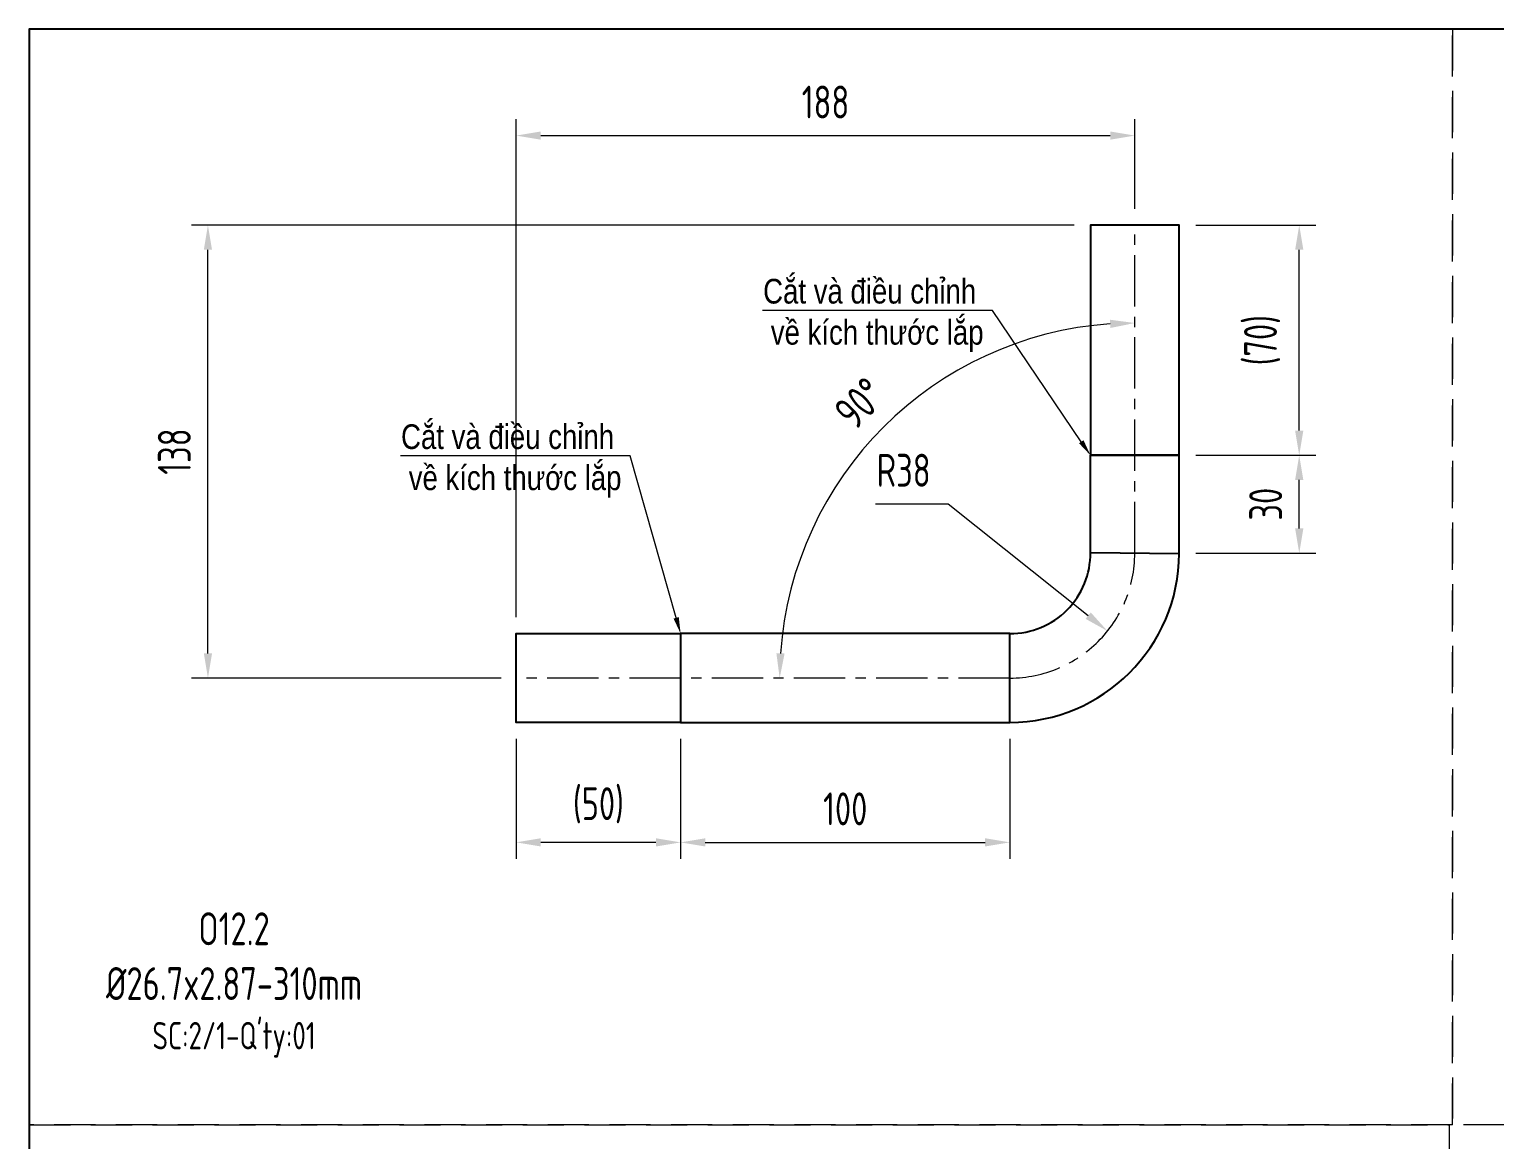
# Model space of a CAD drawing. Header units: millimetres. Extents: x -46397 to 283259, y -8690 to 23983.
# Drawn here: x 182186 to 183077, y -845 to -170 of the extents above; entities that cross this region are included whole.
import ezdxf
from ezdxf import colors
from ezdxf.entities.mleader import LeaderData, LeaderLine
from ezdxf.math import Vec2, Vec3

# ---------------------------------------------------------------- set-up
doc = ezdxf.new("R2010")
doc.units = ezdxf.units.MM
doc.linetypes.add('CENTER', pattern=[2, 1.25, -0.25, 0.25, -0.25])
doc.linetypes.add('HIDDEN', pattern=[0.375, 0.25, -0.125])
doc.layers.get('Defpoints').update_dxf_attribs({"lineweight": 0})
for name, color, linetype, lineweight in [('CHUAN DUONG TAM', 1, 'CENTER', 0), ('Dtext', 255, 'Continuous', 20), ('mDƯỜNG CƠ BẢN', 255, 'Continuous', 25), ('mDƯỜNG KHUẤT', 251, 'HIDDEN', 5), ('ĐƯỜNG ĐẬM', 255, 'Continuous', 25)]:
    doc.layers.add(name, color=color, linetype=linetype, lineweight=lineweight)
doc.layers.add('DIM', color=8, linetype='Continuous')
doc.styles.add('Chu va so', font='arial.ttf')
doc.styles.add('GHI CHÚ 1', font='isocp_IV25.ttf', dxfattribs={"width": 0.8})
doc.styles.get("Standard").update_dxf_attribs({"font": 'isocp.shx', "width": 0.8})
doc.styles.add('TCVN', font='arial.ttf')
doc.dimstyles.new('1-30SCALE', dxfattribs={"dimtxt": 75, "dimasz": 75, "dimexe": 37.5, "dimexo": 30, "dimgap": 30, "dimtad": 1, "dimtoh": 1, "dimdec": 0, "dimdsep": 46, "dimtxsty": 'GHI CHÚ 1', "dimcen": 0.09, "dimclrd": 256, "dimclre": 256, "dimclrt": 2, "dimadec": 0, "dimazin": 0, "dimtfac": 1, "dimtdec": 0, "dimtofl": 0, "dimtmove": 0, "dimatfit": 3, "dimfxl": 1, "dimlwd": 0, "dimlwe": 0, "dimarcsym": 0})
doc.dimstyles.new('1-30SCALE$2', dxfattribs={"dimtxt": 75, "dimasz": 75, "dimexe": 37.5, "dimexo": 30, "dimgap": 30, "dimtad": 1, "dimtoh": 1, "dimdec": 0, "dimdsep": 46, "dimtxsty": 'GHI CHÚ 1', "dimcen": 0.09, "dimclrd": 256, "dimclre": 256, "dimclrt": 2, "dimadec": 0, "dimazin": 0, "dimtfac": 1, "dimtdec": 0, "dimtofl": 0, "dimtmove": 0, "dimatfit": 3, "dimfxl": 1, "dimlwd": 0, "dimlwe": 0, "dimarcsym": 0})
doc.dimstyles.new('1-30SCALE$4', dxfattribs={"dimtxt": 75, "dimasz": 75, "dimexe": 37.5, "dimexo": 30, "dimgap": 30, "dimtad": 1, "dimtoh": 1, "dimdec": 0, "dimdsep": 46, "dimtxsty": 'GHI CHÚ 1', "dimcen": 0.09, "dimclrd": 256, "dimclre": 256, "dimclrt": 2, "dimadec": 0, "dimazin": 0, "dimtfac": 1, "dimtdec": 0, "dimtofl": 0, "dimtmove": 0, "dimatfit": 3, "dimfxl": 1, "dimlwd": 0, "dimlwe": 0, "dimarcsym": 0})

# ---------------------------------------------------------------- blocks, each defined once
blk = doc.blocks.new('*D910')
at = {"layer": 'Defpoints', "color": 0, "transparency": 16777216}
for p in [(182482.08, -591.71), (182582.08, -591.71), (182482.08, -664.66)]:
    blk.add_point(p, dxfattribs=at)
at = {"layer": 'DIM', "linetype": 'Continuous', "lineweight": 0, "transparency": 16777216}
for p, q in [((182482.08, -601.71), (182482.08, -674.66)), ((182582.08, -601.71), (182582.08, -674.66)), ((182567.08, -664.66), (182497.08, -664.66))]:
    blk.add_line(p, q, dxfattribs=at)
at = {"layer": 'DIM', "transparency": 16777216}
for points in [[(182497.08, -662.16), (182497.08, -667.16), (182482.08, -664.66)], [(182567.08, -662.16), (182567.08, -667.16), (182582.08, -664.66)]]:
    blk.add_solid(points, dxfattribs=at)
at = {"layer": 'DIM', "color": 2, "transparency": 16777216, "insert": (182532.08, -642.1), "char_height": 20, "attachment_point": 5, "style": 'GHI CHÚ 1'}
blk.add_mtext('(50)', dxfattribs=at)
blk = doc.blocks.new('*D911')
at = {"layer": 'Defpoints', "color": 0, "transparency": 16777216}
for p in [(182582.08, -591.71), (182782.21, -591.7), (182782.21, -664.66)]:
    blk.add_point(p, dxfattribs=at)
at = {"layer": 'DIM', "linetype": 'Continuous', "lineweight": 0, "transparency": 16777216}
for p, q in [((182582.08, -601.71), (182582.08, -674.66)), ((182782.21, -601.7), (182782.21, -674.66)), ((182597.08, -664.66), (182767.21, -664.66))]:
    blk.add_line(p, q, dxfattribs=at)
at = {"layer": 'DIM', "transparency": 16777216}
for points in [[(182597.08, -662.16), (182597.08, -667.16), (182582.08, -664.66)], [(182767.21, -662.16), (182767.21, -667.16), (182782.21, -664.66)]]:
    blk.add_solid(points, dxfattribs=at)
at = {"layer": 'DIM', "color": 2, "transparency": 16777216, "insert": (182682.15, -644.27), "char_height": 20, "attachment_point": 5, "style": 'GHI CHÚ 1'}
blk.add_mtext('100', dxfattribs=at)
blk = doc.blocks.new('*D913')
at = {"layer": 'Defpoints', "color": 0, "transparency": 16777216}
for p in [(182885.24, -429.24), (182958.17, -429.24), (182885.22, -488.71)]:
    blk.add_point(p, dxfattribs=at)
at = {"layer": 'DIM', "linetype": 'Continuous', "lineweight": 0, "transparency": 16777216}
for p, q in [((182895.24, -429.24), (182968.17, -429.24)), ((182958.17, -473.71), (182958.17, -444.24)), ((182895.22, -488.71), (182968.17, -488.71))]:
    blk.add_line(p, q, dxfattribs=at)
at = {"layer": 'DIM', "transparency": 16777216}
for points in [[(182955.67, -444.24), (182960.67, -444.24), (182958.17, -429.24)], [(182955.67, -473.71), (182960.67, -473.71), (182958.17, -488.71)]]:
    blk.add_solid(points, dxfattribs=at)
at = {"layer": 'DIM', "color": 2, "transparency": 16777216, "insert": (182937.78, -458.97), "char_height": 20, "attachment_point": 5, "rotation": 90, "style": 'GHI CHÚ 1'}
blk.add_mtext('30', dxfattribs=at)
blk = doc.blocks.new('*D914')
at = {"layer": 'Defpoints', "color": 0, "transparency": 16777216}
for p in [(182885.24, -289.24), (182958.17, -289.24), (182885.24, -429.24)]:
    blk.add_point(p, dxfattribs=at)
at = {"layer": 'DIM', "linetype": 'Continuous', "lineweight": 0, "transparency": 16777216}
for p, q in [((182895.24, -289.24), (182968.17, -289.24)), ((182958.17, -414.24), (182958.17, -304.24)), ((182895.24, -429.24), (182968.17, -429.24))]:
    blk.add_line(p, q, dxfattribs=at)
at = {"layer": 'DIM', "transparency": 16777216}
for points in [[(182955.67, -304.24), (182960.67, -304.24), (182958.17, -289.24)], [(182955.67, -414.24), (182960.67, -414.24), (182958.17, -429.24)]]:
    blk.add_solid(points, dxfattribs=at)
at = {"layer": 'DIM', "color": 2, "transparency": 16777216, "insert": (182935.61, -359.24), "char_height": 20, "attachment_point": 5, "rotation": 90, "style": 'GHI CHÚ 1'}
blk.add_mtext('(70)', dxfattribs=at)
blk = doc.blocks.new('*D905')
at = {"layer": 'Defpoints', "color": 0, "transparency": 16777216}
for p in [(182782.21, -488.71), (182841.6, -536.13)]:
    blk.add_point(p, dxfattribs=at)
at = {"layer": 'DIM', "linetype": 'Continuous', "lineweight": 0, "transparency": 16777216}
for p, q in [((182700.59, -458.75), (182744.7, -458.75)), ((182744.7, -458.75), (182829.88, -526.77))]:
    blk.add_line(p, q, dxfattribs=at)
at = {"layer": 'DIM', "transparency": 16777216}
blk.add_solid([(182831.44, -524.82), (182828.32, -528.73), (182841.6, -536.13)], dxfattribs=at)
at = {"layer": 'DIM', "color": 2, "transparency": 16777216, "insert": (182717.65, -438.35), "char_height": 20, "attachment_point": 5, "style": 'GHI CHÚ 1'}
blk.add_mtext('R38', dxfattribs=at)
blk = doc.blocks.new('*D915')
at = {"layer": 'Defpoints', "color": 0, "transparency": 16777216}
for p in [(182858.24, -234.78), (182858.24, -289.24), (182482.08, -537.7)]:
    blk.add_point(p, dxfattribs=at)
at = {"layer": 'DIM', "linetype": 'Continuous', "lineweight": 0, "transparency": 16777216}
for p, q in [((182482.08, -527.7), (182482.08, -224.78)), ((182858.24, -279.24), (182858.24, -224.78)), ((182497.08, -234.78), (182843.24, -234.78))]:
    blk.add_line(p, q, dxfattribs=at)
at = {"layer": 'DIM', "transparency": 16777216}
for points in [[(182497.08, -232.28), (182497.08, -237.28), (182482.08, -234.78)], [(182843.24, -232.28), (182843.24, -237.28), (182858.24, -234.78)]]:
    blk.add_solid(points, dxfattribs=at)
at = {"layer": 'DIM', "color": 2, "transparency": 16777216, "insert": (182670.16, -214.39), "char_height": 20, "attachment_point": 5, "style": 'GHI CHÚ 1'}
blk.add_mtext('188', dxfattribs=at)
blk = doc.blocks.new('*D916')
at = {"layer": 'Defpoints', "color": 0, "transparency": 16777216}
for p in [(182294.69, -289.24), (182831.24, -289.24), (182483.02, -564.7)]:
    blk.add_point(p, dxfattribs=at)
at = {"layer": 'DIM', "linetype": 'Continuous', "lineweight": 0, "transparency": 16777216}
for p, q in [((182821.24, -289.24), (182284.69, -289.24)), ((182294.69, -549.7), (182294.69, -304.24)), ((182473.02, -564.7), (182284.69, -564.7))]:
    blk.add_line(p, q, dxfattribs=at)
at = {"layer": 'DIM', "transparency": 16777216}
for points in [[(182292.19, -304.24), (182297.19, -304.24), (182294.69, -289.24)], [(182292.19, -549.7), (182297.19, -549.7), (182294.69, -564.7)]]:
    blk.add_solid(points, dxfattribs=at)
at = {"layer": 'DIM', "color": 2, "transparency": 16777216, "insert": (182274.29, -426.97), "char_height": 20, "attachment_point": 5, "rotation": 90, "style": 'GHI CHÚ 1'}
blk.add_mtext('138', dxfattribs=at)
blk = doc.blocks.new('*D1582')
at = {"layer": 'Defpoints', "color": 0, "transparency": 16777216}
for p in [(182858.24, -289.24, 0), (182750.26, -377.7), (182858.21, -488.71, 0), (182482.08, -564.7, 0), (182782.21, -564.71, 0)]:
    blk.add_point(p, dxfattribs=at)
at = {"layer": 'DIM', "linetype": 'Continuous', "lineweight": 0, "transparency": 16777216}
blk.add_arc((182858.2, -564.71), 215.93, 93.97386, 176.01859, dxfattribs=at)
at = {"layer": 'DIM', "transparency": 16777216}
for points in [[(182843.15, -346.8), (182843.32, -351.8), (182858.23, -348.78)], [(182645.3, -549.8), (182640.3, -549.63), (182642.28, -564.71)]]:
    blk.add_solid(points, dxfattribs=at)
at = {"layer": 'DIM', "color": 2, "transparency": 16777216, "insert": (182691.09, -397.57), "char_height": 20, "attachment_point": 5, "rotation": 44.99623, "style": 'GHI CHÚ 1'}
blk.add_mtext('90°', dxfattribs=at)
blk = doc.blocks.new('*U1826')
at = {"lineweight": 25}
for points in [[(0, 0), (2725.31, 0), (2725.31, 1785.22), (0, 1785.22)], [(0, 0), (2060.6, 0), (2060.6, 1785.22), (0, 1785.22)]]:
    blk.add_lwpolyline(points, close=True, dxfattribs=at)
at = {"layer": 'Dtext', "ltscale": 0.1}
for tag, p, height, style in [('REV_3', (2078.16, 670.53), 11.87, 'TCVN'), ('FOR_APPROVAL3', (2196.87, 669.7, -0.11), 14.24, 'TCVN'), ('REV_2', (2078.16, 626.22), 11.87, 'TCVN'), ('FOR_APPROVAL2', (2196.87, 625.38, -0.11), 14.24, 'TCVN'), ('REV_1', (2078.16, 581.9), 11.87, 'TCVN'), ('FOR_APPROVAL1', (2196.87, 581.07, -0.1), 14.24, 'TCVN'), ('REV_0', (2078.16, 537.59), 11.87, 'TCVN'), ('NGUOI_VE', (2323.34, 536.96, -0.1), 14.24, 'TCVN'), ('NGUOI_KIEM_2', (2449.21, 536.96, -0.12), 14.24, 'TCVN'), ('NGUOI_DUYET', (2601.25, 536.96, -0.12), 14.24, 'TCVN'), ('1.1_A4', (2608.88, 27.03, -0.11), 14.24, 'Chu va so'), ('A4_A4', (2656.27, 27.03, -0.11), 14.24, 'Chu va so'), ('REV.', (2695.31, 27.03, -0.11), 14.24, 'Chu va so')]:
    blk.add_attdef(tag, p, '', height=height, dxfattribs=dict(at, style=style))
for tag, p, height, style, width in [('NGAY_REV03', (2108.24, 669.7, -0.11), 12.34, 'TCVN', 0.95), ('NGAY_REV02', (2108.24, 625.38, -0.11), 12.34, 'TCVN', 0.95), ('NGAY_REV01', (2108.24, 581.07, -0.11), 12.34, 'TCVN', 0.95), ('NGAY_REV0', (2108.24, 536.75, -0.12), 12.34, 'TCVN', 0.95), ('DWD.NO', (2107.14, 11.56, -0.11), 18.99, 'Chu va so', 0.85)]:
    blk.add_attdef(tag, p, '', height=height, dxfattribs=dict(at, style=style, width=width))
at = {"layer": 'Dtext', "lineweight": 25, "ltscale": 0.1, "style": 'Chu va so'}
for tag, p, height in [('PROJECT_CODE', (2244.4, 223.15), 28.49), ('TITLE1', (2121.03, 170.18, -0.11), 18.99), ('TITLE2', (2121.03, 125.52, -0.11), 18.99), ('TITLE3', (2121.03, 81.21, -0.11), 18.99)]:
    blk.add_attdef(tag, p, '', height=height, dxfattribs=at)

msp = doc.modelspace()

# ---------------------------------------------------------------- linework, layer by layer
at = {"layer": 'CHUAN DUONG TAM', "ltscale": 25}
for p, q in [((182858.21, -488.71, 0), (182858.24, -289.24, 0)), ((182782.21, -564.71, 0), (182482.08, -564.7, 0))]:
    msp.add_line(p, q, dxfattribs=at)
msp.add_arc((182782.21, -488.71, 0), 76, 270, 0, dxfattribs=at)
at = {"layer": 'mDƯỜNG CƠ BẢN', "color": 7, "extrusion": (0, 1, 0)}
msp.add_line((182885.24, -429.24, 0), (182831.24, -429.24, 0), dxfattribs=at)
at = {"layer": 'mDƯỜNG KHUẤT', "ltscale": 100}
for points in [[(182186.09, -170.14), (183051.3, -170.14), (183051.3, -836.41), (182186.09, -836.41)], [(183051.3, -170.14), (184058.06, -170.14), (184058.06, -836.41), (183051.3, -836.41)], [(182186.09, -836.41), (183049.3, -836.41), (183049.3, -1791.94), (182186.09, -1791.94)]]:
    msp.add_lwpolyline(points, close=True, dxfattribs=at)
at = {"layer": 'ĐƯỜNG ĐẬM', "ltscale": 100, "extrusion": (0, 1, 0)}
for p, q in [((182831.24, -488.4, 0), (182831.24, -429.24, 0)), ((182885.22, -489, 0), (182885.24, -429.24, 0))]:
    msp.add_line(p, q, dxfattribs=at)
at = {"layer": 'ĐƯỜNG ĐẬM', "ltscale": 100, "elevation": 0}
for points in [[(182831.24, -429.24), (182885.24, -429.24), (182885.24, -289.24), (182831.24, -289.24)], [(182582.08, -591.71), (182482.08, -591.71), (182482.08, -537.7), (182582.08, -537.7)]]:
    msp.add_lwpolyline(points, close=True, dxfattribs=at)
for points in [[(182831.22, -488.4), (182885.22, -489)], [(182782.22, -537.7), (182582.08, -537.71), (182582.08, -591.71), (182782.22, -591.7)], [(182782.22, -591.7), (182782.22, -537.7)]]:
    msp.add_lwpolyline(points, dxfattribs=at)
at = {"layer": 'ĐƯỜNG ĐẬM', "ltscale": 100}
for centre, radius, start, end in [((182782.42, -488.89, 0), 48.81, 269.75909, 0.58175), ((182781.99, -488.47, 0), 103.23, 270.1211, 359.70758)]:
    msp.add_arc(centre, radius, start, end, dxfattribs=at)

# ---------------------------------------------------------------- texts
at = {"color": 3, "insert": (181956.71, -707.2, 0), "char_height": 20, "attachment_point": 1}
msp.add_mtext_dynamic_manual_height_columns("\\pxqc;O12.2\\P%%C26.7x2.87-310mm\\P{\\H0.83333x;SC:2/1-Q'ty:01}", width=707.7191, gutter_width=128.83, heights=[178.12], dxfattribs=at)

# ---------------------------------------------------------------- dimensions: what is measured, and where the dimension line sits
at = {"layer": 'DIM'}
for base, p1, p2, override, picture, middle in [((182858.24, -234.78, 0), (182482.08, -537.7, 0), (182858.24, -289.24, 0), {"dimtxt": 20, "dimasz": 15, "dimexe": 10, "dimexo": 10, "dimgap": 10, "dimlfac": 0.5, "dimtmove": 1}, '*D915', (182670.16, -214.39, 0)), ((182482.08, -664.66, 0), (182582.08, -591.71, 0), (182482.08, -591.71, 0), {"dimtxt": 20, "dimasz": 15, "dimexe": 10, "dimexo": 10, "dimgap": 10, "dimlfac": 0.5, "dimpost": '(<>)', "dimtmove": 1}, '*D910', (182532.08, -642.1, 0)), ((182782.21, -664.66, 0), (182582.08, -591.71, 0), (182782.21, -591.7, 0), {"dimtxt": 20, "dimasz": 15, "dimexe": 10, "dimexo": 10, "dimgap": 10, "dimlfac": 0.5, "dimtmove": 1}, '*D911', (182682.15, -644.27, 0))]:
    dim = msp.add_linear_dim(base=base, p1=p1, p2=p2, dimstyle='1-30SCALE', override=override, dxfattribs=at)
    dim.commit()
    dim.dimension.update_dxf_attribs({"geometry": picture, "text_midpoint": middle})
for base, p1, p2, override, picture, middle in [((182294.69, -289.24, 0), (182483.02, -564.7, 0), (182831.24, -289.24, 0), {"dimtxt": 20, "dimasz": 15, "dimexe": 10, "dimexo": 10, "dimgap": 10, "dimlfac": 0.5, "dimtmove": 1}, '*D916', (182274.29, -426.97, 0)), ((182958.17, -289.24, 0), (182885.24, -429.24, 0), (182885.24, -289.24, 0), {"dimtxt": 20, "dimasz": 15, "dimexe": 10, "dimexo": 10, "dimgap": 10, "dimlfac": 0.5, "dimpost": '(<>)', "dimtmove": 1}, '*D914', (182935.61, -359.24, 0))]:
    dim = msp.add_linear_dim(base=base, p1=p1, p2=p2, angle=90, dimstyle='1-30SCALE', override=override, dxfattribs=at)
    dim.commit()
    dim.dimension.update_dxf_attribs({"geometry": picture, "text_midpoint": middle})
dim = msp.add_angular_dim_2l(base=(182750.26, -377.7), line1=((182858.21, -488.71, 0), (182858.24, -289.24, 0)), line2=((182782.21, -564.71, 0), (182482.08, -564.7, 0)), dimstyle='1-30SCALE$2', override={"dimtxt": 20, "dimasz": 15, "dimexe": 10, "dimexo": 10, "dimgap": 10, "dimlfac": 0.5, "dimtmove": 1}, dxfattribs=at)
dim.commit()
dim.dimension.update_dxf_attribs({"geometry": '*D1582', "text_midpoint": (182691.09, -397.57)})
dim = msp.add_radius_dim(center=(182782.21, -488.71, 0), mpoint=(182841.6, -536.13, 0), dimstyle='1-30SCALE$4', override={"dimtxt": 20, "dimasz": 15, "dimexe": 10, "dimexo": 10, "dimgap": 10, "dimlfac": 0.5, "dimtmove": 1}, dxfattribs=at)
dim.commit()
dim.dimension.update_dxf_attribs({"geometry": '*D905', "text_midpoint": (182744.7, -458.75, 0), "dimtype": 164})
dim = msp.add_linear_dim(base=(182958.17, -429.24, 0), p1=(182885.22, -488.71, 0), p2=(182885.24, -429.24, 0), angle=90, dimstyle='1-30SCALE', override={"dimtxt": 20, "dimasz": 15, "dimexe": 10, "dimexo": 10, "dimgap": 10, "dimlfac": 0.5, "dimtmove": 1}, dxfattribs=at)
dim.commit()
dim.dimension.update_dxf_attribs({"geometry": '*D913', "text_midpoint": (182958.17, -458.97, 0), "dimtype": 160})

# ---------------------------------------------------------------- leaders
at = {"ltscale": 5}
ml = msp.add_multileader_mtext('Standard', dxfattribs=at)
ml.set_content('{\\fArial|b0|i0|c0|p34;\\C1;Cắt và điều chỉnh\\P về kích thước lắp}', color=256)
ml.set_leader_properties(lineweight=9)
ml.build(insert=Vec2(0, 0))
ml.multileader.update_dxf_attribs({"has_dogleg": 0, "text_left_attachment_type": 6, "text_right_attachment_type": 6, "dogleg_length": 0.0333, "arrow_head_size": 10, "scale": 300})
ctx = ml.context
ctx.base_point, ctx.scale, ctx.char_height, ctx.arrow_head_size, ctx.landing_gap_size, ctx.plane_origin = Vec3(182626.24, -341.1, 0), 300, 15, 10, 6, Vec3(182884.07, -263.94, 0)
ctx.left_attachment, ctx.right_attachment = 6, 6
notes = []
notes.append((ctx, [(0, (1, 1, 0), (182781.59, -341.1, 0), (-1, 0), 10, [(0, [(182831.24, -429.24, 0)], 0, [])])]))
ctx.mtext.insert, ctx.mtext.flow_direction = Vec3(182632.24, -321.93, 0), 5
ml = msp.add_multileader_mtext('Standard', dxfattribs=at)
ml.set_content('{\\fArial|b0|i0|c0|p34;\\C1;Cắt và điều chỉnh\\P về kích thước lắp}', color=256)
ml.set_leader_properties(lineweight=9)
ml.build(insert=Vec2(0, 0))
ml.multileader.update_dxf_attribs({"has_dogleg": 0, "text_left_attachment_type": 6, "text_right_attachment_type": 6, "dogleg_length": 0.0333, "arrow_head_size": 10, "scale": 300})
ctx = ml.context
ctx.base_point, ctx.scale, ctx.char_height, ctx.arrow_head_size, ctx.landing_gap_size, ctx.plane_origin = Vec3(182406.1, -429.57, 0), 300, 15, 10, 6, Vec3(182674.86, -533.92, 0)
ctx.left_attachment, ctx.right_attachment = 6, 6
notes.append((ctx, [(0, (1, 1, 0), (182561.46, -429.57, 0), (-1, 0), 10, [(0, [(182582.08, -537.7, 0)], 0, [])])]))
ctx.mtext.insert, ctx.mtext.flow_direction = Vec3(182412.1, -410.41, 0), 5
for ctx, leaders in notes:
    for number, flags, end, landing, length, lines in leaders:
        leader = LeaderData()
        leader.index, (leader.has_last_leader_line, leader.has_dogleg_vector, leader.attachment_direction) = number, flags
        leader.last_leader_point, leader.dogleg_vector, leader.dogleg_length = Vec3(end), Vec3(landing), length
        for number, points, colour, breaks in lines:
            line = LeaderLine()
            line.index, line.vertices, line.color, line.breaks = number, Vec3.list(points), colors.encode_raw_color(colour), breaks
            leader.lines.append(line)
        ctx.leaders.append(leader)

# ---------------------------------------------------------------- next in the draw order: block references
at = {"xscale": 0.9084576280678549, "yscale": 0.9084576280678549, "zscale": 0.9084576280678549}
msp.add_blockref('*U1826', (182186.09, -1791.94), dxfattribs=at)

doc.saveas('drawing.dxf')
